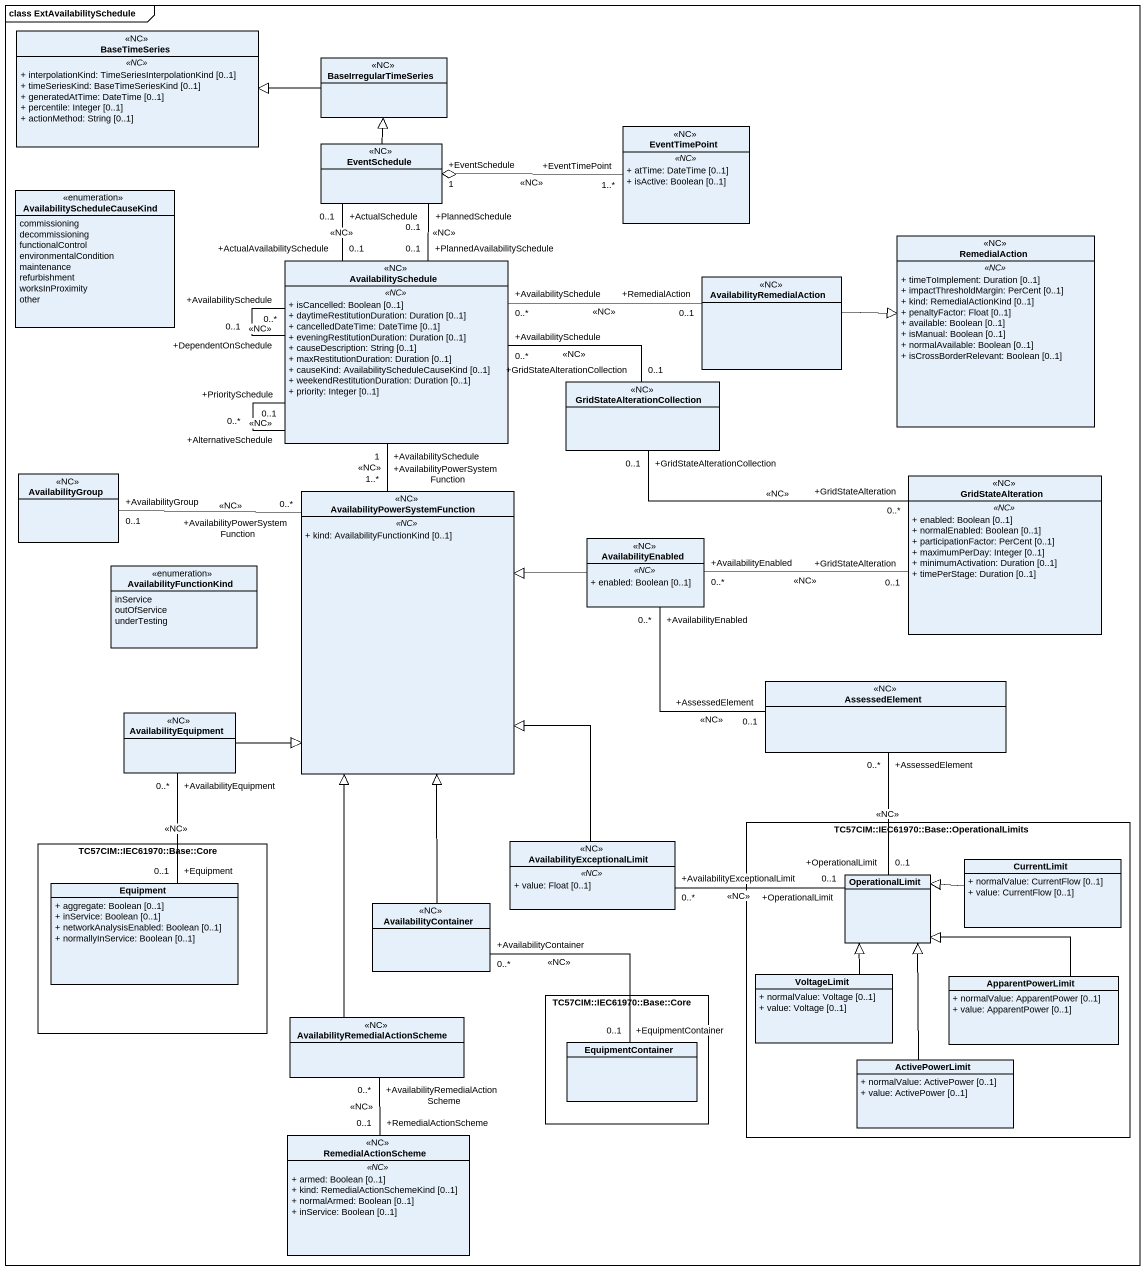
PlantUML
@startuml
mainframe class ExtAvailabilitySchedule
hide circle
hide empty members
skinparam classAttributeIconSize 0
class BaseTimeSeries <<NC>> {
  .. <<NC>> ..
  + interpolationKind: TimeSeriesInterpolationKind [0..1]
  + timeSeriesKind: BaseTimeSeriesKind [0..1]
  + generatedAtTime: DateTime [0..1]
  + percentile: Integer [0..1]
  + actionMethod: String [0..1]
}
class BaseIrregularTimeSeries <<NC>>
class EventSchedule <<NC>>
class EventTimePoint <<NC>> {
  .. <<NC>> ..
  + atTime: DateTime [0..1]
  + isActive: Boolean [0..1]
}
enum "AvailabilityScheduleCauseKind" as AvailabilityScheduleCauseKin {
  commissioning
  decommissioning
  functionalControl
  environmentalCondition
  maintenance
  refurbishment
  worksInProximity
  other
}
class RemedialAction <<NC>> {
  .. <<NC>> ..
  + timeToImplement: Duration [0..1]
  + impactThresholdMargin: PerCent [0..1]
  + kind: RemedialActionKind [0..1]
  + penaltyFactor: Float [0..1]
  + available: Boolean [0..1]
  + isManual: Boolean [0..1]
  + normalAvailable: Boolean [0..1]
  + isCrossBorderRelevant: Boolean [0..1]
}
class AvailabilitySchedule <<NC>> {
  .. <<NC>> ..
  + isCancelled: Boolean [0..1]
  + daytimeRestitutionDuration: Duration [0..1]
  + cancelledDateTime: DateTime [0..1]
  + eveningRestitutionDuration: Duration [0..1]
  + causeDescription: String [0..1]
  + maxRestitutionDuration: Duration [0..1]
  + causeKind: AvailabilityScheduleCauseKind [0..1]
  + weekendRestitutionDuration: Duration [0..1]
  + priority: Integer [0..1]
}
class AvailabilityRemedialAction <<NC>>
class "GridStateAlterationCollection" as GridStateAlterationCollectio <<NC>>
class AvailabilityGroup <<NC>>
class "AvailabilityPowerSystemFunction" as AvailabilityPowerSystemFunct <<NC>> {
  .. <<NC>> ..
  + kind: AvailabilityFunctionKind [0..1]
}
class GridStateAlteration <<NC>> {
  .. <<NC>> ..
  + enabled: Boolean [0..1]
  + normalEnabled: Boolean [0..1]
  + participationFactor: PerCent [0..1]
  + maximumPerDay: Integer [0..1]
  + minimumActivation: Duration [0..1]
  + timePerStage: Duration [0..1]
}
class AvailabilityEnabled <<NC>> {
  .. <<NC>> ..
  + enabled: Boolean [0..1]
}
enum AvailabilityFunctionKind {
  inService
  outOfService
  underTesting
}
class AssessedElement <<NC>>
class AvailabilityEquipment <<NC>>
rectangle "TC57CIM::IEC61970::Base::Core" as TC57CIM_IEC61970_Base_Core {
  class Equipment {
    + aggregate: Boolean [0..1]
    + inService: Boolean [0..1]
    + networkAnalysisEnabled: Boolean [0..1]
    + normallyInService: Boolean [0..1]
  }
}
class AvailabilityExceptionalLimit <<NC>> {
  .. <<NC>> ..
  + value: Float [0..1]
}
rectangle "TC57CIM::IEC61970::Base::OperationalLimits" as TC57CIM_IEC61970_Base {
  class OperationalLimit
  class CurrentLimit {
    + normalValue: CurrentFlow [0..1]
    + value: CurrentFlow [0..1]
  }
  class VoltageLimit {
    + normalValue: Voltage [0..1]
    + value: Voltage [0..1]
  }
  class ApparentPowerLimit {
    + normalValue: ApparentPower [0..1]
    + value: ApparentPower [0..1]
  }
  class ActivePowerLimit {
    + normalValue: ActivePower [0..1]
    + value: ActivePower [0..1]
  }
}
class AvailabilityContainer <<NC>>
rectangle "TC57CIM::IEC61970::Base::Core" as TC57CIM_IEC61970_Base_Core_2 {
  class EquipmentContainer
}
class "AvailabilityRemedialActionScheme" as AvailabilityRemedialActionSc <<NC>>
class RemedialActionScheme <<NC>> {
  .. <<NC>> ..
  + armed: Boolean [0..1]
  + kind: RemedialActionSchemeKind [0..1]
  + normalArmed: Boolean [0..1]
  + inService: Boolean [0..1]
}
BaseIrregularTimeSeries -left-|> BaseTimeSeries
EventSchedule -up-|> BaseIrregularTimeSeries
EventTimePoint "+EventTimePoint\n1..*" -left-o "+EventSchedule\n1" EventSchedule : <<NC>>
AvailabilitySchedule "+ActualAvailabilitySchedule\n0..1" -up- "+ActualSchedule\n0..1" EventSchedule : <<NC>>
AvailabilitySchedule "+PlannedAvailabilitySchedule\n0..1" -up- "+PlannedSchedule\n0..1" EventSchedule : <<NC>>
AvailabilitySchedule "+AvailabilitySchedule\n0..*" -- "+DependentOnSchedule\n0..1" AvailabilitySchedule : <<NC>>
AvailabilitySchedule "+PrioritySchedule\n0..1" -- "+AlternativeSchedule\n0..*" AvailabilitySchedule : <<NC>>
AvailabilitySchedule "+AvailabilitySchedule\n0..*" -right- "+RemedialAction\n0..1" AvailabilityRemedialAction : <<NC>>
AvailabilitySchedule "+AvailabilitySchedule\n1" -- "+AvailabilityPowerSystemFunction\n1..*" AvailabilityPowerSystemFunct : <<NC>>
AvailabilityRemedialAction -right-|> RemedialAction
GridStateAlterationCollectio "+GridStateAlterationCollection\n0..1" -left- "+AvailabilitySchedule\n0..*" AvailabilitySchedule : <<NC>>
GridStateAlterationCollectio "+GridStateAlterationCollection\n0..1" -right- "+GridStateAlteration\n0..*" GridStateAlteration : <<NC>>
AvailabilityPowerSystemFunct "+AvailabilityPowerSystemFunction\n0..*" -left- "+AvailabilityGroup\n0..1" AvailabilityGroup : <<NC>>
GridStateAlteration "+GridStateAlteration\n0..1" -left- "+AvailabilityEnabled\n0..*" AvailabilityEnabled : <<NC>>
AvailabilityEnabled -left-|> AvailabilityPowerSystemFunct
AvailabilityEnabled "+AvailabilityEnabled\n0..*" -right- "+AssessedElement\n0..1" AssessedElement : <<NC>>
AssessedElement "+AssessedElement\n0..*" -- "+OperationalLimit\n0..1" OperationalLimit : <<NC>>
AvailabilityEquipment -right-|> AvailabilityPowerSystemFunct
AvailabilityEquipment "+AvailabilityEquipment\n0..*" -- "+Equipment\n0..1" Equipment : <<NC>>
AvailabilityExceptionalLimit -up-|> AvailabilityPowerSystemFunct
AvailabilityExceptionalLimit "+AvailabilityExceptionalLimit\n0..*" -right- "+OperationalLimit\n0..1" OperationalLimit : <<NC>>
CurrentLimit -left-|> OperationalLimit
AvailabilityContainer -up-|> AvailabilityPowerSystemFunct
AvailabilityContainer "+AvailabilityContainer\n0..*" -- "+EquipmentContainer\n0..1" EquipmentContainer : <<NC>>
VoltageLimit -up-|> OperationalLimit
ApparentPowerLimit -up-|> OperationalLimit
AvailabilityRemedialActionSc -up-|> AvailabilityPowerSystemFunct
AvailabilityRemedialActionSc "+AvailabilityRemedialActionScheme\n0..*" -- "+RemedialActionScheme\n0..1" RemedialActionScheme : <<NC>>
ActivePowerLimit -up-|> OperationalLimit
@enduml
